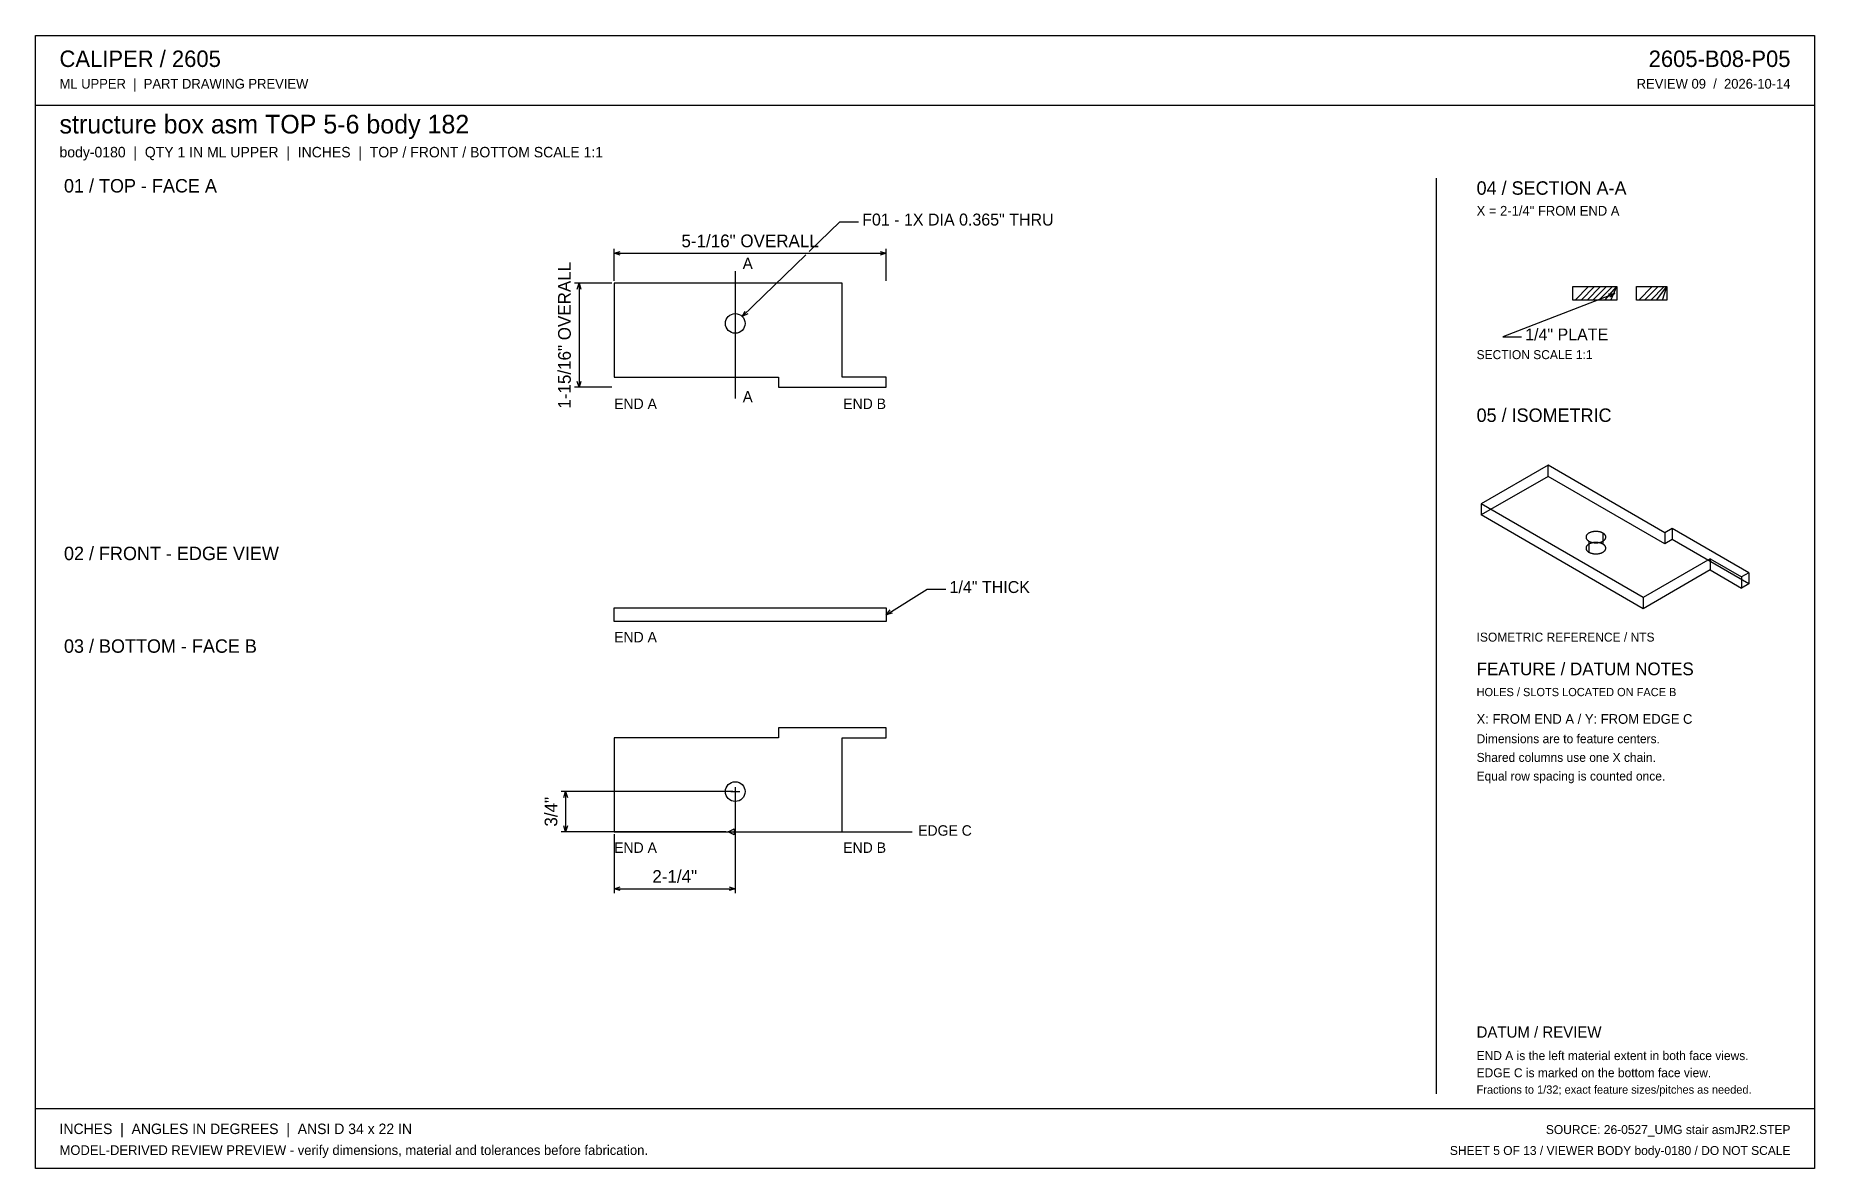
# Model space of a CAD drawing. Header units: inches. Extents: x 0.5 to 33.5, y 0.5 to 21.5.
import ezdxf
from ezdxf.enums import TextEntityAlignment as Align

# ---------------------------------------------------------------- set-up
doc = ezdxf.new("R2010")
doc.units = ezdxf.units.IN
doc.header["$MEASUREMENT"] = 0

msp = doc.modelspace()

# ---------------------------------------------------------------- linework, layer by layer
at = {"layer": 'ANNOTATION'}
for p, q in [((14.847, 17.512), (15.417, 18.066)), ((15.417, 18.066), (15.764, 18.066)), ((11.224, 16.969), (11.224, 17.566)), ((16.276, 16.969), (16.276, 17.566)), ((11.224, 17.483), (11.335, 17.517)), ((11.224, 17.483), (16.276, 17.483)), ((11.335, 17.448), (11.224, 17.483)), ((13.605, 16.304), (14.787, 17.454)), ((16.165, 17.517), (16.276, 17.483)), ((16.276, 17.483), (16.165, 17.448)), ((11.182, 16.927), (10.488, 16.927)), ((10.536, 16.816), (10.571, 16.927)), ((10.571, 16.927), (10.571, 14.99)), ((10.571, 16.927), (10.606, 16.816)), ((13.474, 17.149), (13.474, 14.781)), ((29.819, 16.736), (27.736, 15.931)), ((29.703, 16.728), (29.819, 16.736)), ((29.819, 16.736), (29.728, 16.664)), ((13.605, 16.304), (13.66, 16.407)), ((13.708, 16.357), (13.605, 16.304)), ((27.736, 15.931), (28.083, 15.931)), ((11.182, 14.99), (10.488, 14.99)), ((10.571, 14.99), (10.536, 15.101)), ((10.606, 15.101), (10.571, 14.99)), ((16.276, 10.764), (17.04, 11.236)), ((17.04, 11.236), (17.387, 11.236)), ((16.276, 10.764), (16.353, 10.852)), ((16.389, 10.793), (16.276, 10.764)), ((13.432, 7.476), (10.238, 7.476)), ((10.286, 7.365), (10.321, 7.476)), ((10.321, 7.476), (10.321, 6.726)), ((10.321, 7.476), (10.356, 7.365)), ((13.39, 7.476), (13.557, 7.476)), ((13.474, 7.559), (13.474, 7.392)), ((13.474, 7.434), (13.474, 5.587)), ((13.301, 6.726), (10.238, 6.726)), ((10.321, 6.726), (10.286, 6.837)), ((10.356, 6.837), (10.321, 6.726)), ((11.224, 6.684), (11.224, 5.587)), ((13.343, 6.726), (13.454, 6.781)), ((13.343, 6.726), (16.762, 6.726)), ((13.454, 6.67), (13.343, 6.726)), ((13.454, 6.781), (13.454, 6.67)), ((11.224, 5.67), (11.335, 5.705)), ((11.224, 5.67), (13.474, 5.67)), ((11.335, 5.635), (11.224, 5.67)), ((13.363, 5.705), (13.474, 5.67)), ((13.474, 5.67), (13.363, 5.635))]:
    msp.add_line(p, q, dxfattribs=at)
at = {"layer": 'OUTLINE'}
for p, q in [((0.472, 21.528), (33.528, 21.528)), ((0.472, 0.472), (0.472, 21.528)), ((33.528, 21.528), (33.528, 0.472)), ((0.472, 20.236), (33.528, 20.236)), ((26.5, 18.875), (26.5, 1.861)), ((15.462, 16.927), (11.224, 16.927)), ((11.224, 16.927), (11.224, 15.177)), ((15.462, 15.177), (15.462, 16.927)), ((29.038, 16.861), (29.856, 16.861)), ((29.038, 16.611), (29.038, 16.861)), ((29.08, 16.611), (29.33, 16.861)), ((29.191, 16.611), (29.441, 16.861)), ((29.302, 16.611), (29.552, 16.861)), ((29.413, 16.611), (29.663, 16.861)), ((29.524, 16.611), (29.774, 16.861)), ((29.635, 16.611), (29.856, 16.861)), ((29.747, 16.611), (29.856, 16.861)), ((29.856, 16.861), (29.856, 16.611)), ((30.221, 16.861), (30.788, 16.861)), ((30.221, 16.611), (30.221, 16.861)), ((30.262, 16.611), (30.512, 16.861)), ((30.373, 16.611), (30.623, 16.861)), ((30.485, 16.611), (30.735, 16.861)), ((30.596, 16.611), (30.788, 16.861)), ((30.707, 16.611), (30.788, 16.861)), ((30.788, 16.861), (30.788, 16.611)), ((29.856, 16.611), (29.038, 16.611)), ((30.788, 16.611), (30.221, 16.611)), ((11.224, 15.177), (14.276, 15.177)), ((14.276, 15.177), (14.276, 14.99)), ((14.276, 14.99), (16.276, 14.99)), ((16.276, 15.177), (15.462, 15.177)), ((16.276, 14.99), (16.276, 15.177)), ((28.578, 13.541), (27.333, 12.822)), ((28.578, 13.335), (27.333, 12.617)), ((30.75, 12.287), (28.578, 13.541)), ((28.578, 13.335), (28.578, 13.541)), ((30.75, 12.082), (28.578, 13.335)), ((27.333, 12.822), (27.333, 12.617)), ((30.348, 11.081), (27.333, 12.822)), ((30.348, 10.876), (27.333, 12.617)), ((29.289, 12.232), (29.287, 12.227)), ((29.292, 12.237), (29.289, 12.232)), ((29.294, 12.242), (29.292, 12.237)), ((29.298, 12.247), (29.294, 12.242)), ((29.301, 12.251), (29.298, 12.247)), ((29.305, 12.256), (29.301, 12.251)), ((29.31, 12.26), (29.305, 12.256)), ((29.315, 12.265), (29.31, 12.26)), ((29.32, 12.269), (29.315, 12.265)), ((29.325, 12.273), (29.32, 12.269)), ((29.331, 12.277), (29.325, 12.273)), ((29.338, 12.281), (29.331, 12.277)), ((29.344, 12.285), (29.338, 12.281)), ((29.351, 12.288), (29.344, 12.285)), ((29.358, 12.291), (29.351, 12.288)), ((29.365, 12.294), (29.358, 12.291)), ((29.373, 12.297), (29.365, 12.294)), ((29.381, 12.299), (29.373, 12.297)), ((29.389, 12.302), (29.381, 12.299)), ((29.397, 12.304), (29.389, 12.302)), ((29.405, 12.306), (29.397, 12.304)), ((29.414, 12.307), (29.405, 12.306)), ((29.423, 12.309), (29.414, 12.307)), ((29.432, 12.31), (29.423, 12.309)), ((29.44, 12.311), (29.432, 12.31)), ((29.449, 12.311), (29.44, 12.311)), ((29.458, 12.312), (29.449, 12.311)), ((29.467, 12.312), (29.458, 12.312)), ((29.476, 12.312), (29.467, 12.312)), ((29.485, 12.311), (29.476, 12.312)), ((29.494, 12.311), (29.485, 12.311)), ((29.503, 12.31), (29.494, 12.311)), ((29.512, 12.309), (29.503, 12.31)), ((29.521, 12.307), (29.512, 12.309)), ((29.529, 12.306), (29.521, 12.307)), ((29.538, 12.304), (29.529, 12.306)), ((29.546, 12.302), (29.538, 12.304)), ((29.554, 12.299), (29.546, 12.302)), ((29.562, 12.297), (29.554, 12.299)), ((29.569, 12.294), (29.562, 12.297)), ((29.577, 12.291), (29.569, 12.294)), ((29.584, 12.288), (29.577, 12.291)), ((29.591, 12.285), (29.584, 12.288)), ((29.597, 12.281), (29.591, 12.285)), ((29.597, 12.281), (29.597, 12.076)), ((29.603, 12.277), (29.597, 12.281)), ((29.609, 12.273), (29.603, 12.277)), ((29.615, 12.269), (29.609, 12.273)), ((29.62, 12.265), (29.615, 12.269)), ((29.625, 12.26), (29.62, 12.265)), ((29.629, 12.256), (29.625, 12.26)), ((29.633, 12.251), (29.629, 12.256)), ((29.637, 12.247), (29.633, 12.251)), ((29.64, 12.242), (29.637, 12.247)), ((29.643, 12.237), (29.64, 12.242)), ((29.645, 12.232), (29.643, 12.237)), ((29.647, 12.227), (29.645, 12.232)), ((30.883, 12.364), (30.75, 12.287)), ((30.75, 12.287), (30.75, 12.082)), ((32.306, 11.543), (30.883, 12.364)), ((30.883, 12.364), (30.883, 12.159)), ((29.285, 12.216), (29.284, 12.211)), ((29.284, 12.211), (29.284, 12.206)), ((29.284, 12.206), (29.284, 12.201)), ((29.284, 12.201), (29.285, 12.196)), ((29.285, 12.011), (29.284, 12.006)), ((29.284, 12.006), (29.284, 12.001)), ((29.284, 12.001), (29.284, 11.995)), ((29.284, 11.995), (29.285, 11.99)), ((29.286, 12.222), (29.285, 12.216)), ((29.285, 12.196), (29.286, 12.19)), ((29.286, 12.016), (29.285, 12.011)), ((29.285, 11.99), (29.286, 11.985)), ((29.287, 12.227), (29.286, 12.222)), ((29.286, 12.19), (29.287, 12.185)), ((29.287, 12.021), (29.286, 12.016)), ((29.286, 11.985), (29.287, 11.98)), ((29.287, 12.185), (29.289, 12.18)), ((29.289, 12.026), (29.287, 12.021)), ((29.287, 11.98), (29.289, 11.975)), ((29.289, 12.18), (29.292, 12.175)), ((29.292, 12.031), (29.289, 12.026)), ((29.289, 11.975), (29.292, 11.97)), ((29.292, 12.175), (29.294, 12.17)), ((29.294, 12.036), (29.292, 12.031)), ((29.292, 11.97), (29.294, 11.965)), ((29.294, 12.17), (29.298, 12.165)), ((29.298, 12.041), (29.294, 12.036)), ((29.294, 11.965), (29.298, 11.96)), ((29.298, 12.165), (29.301, 12.161)), ((29.301, 12.046), (29.298, 12.041)), ((29.298, 11.96), (29.301, 11.955)), ((29.301, 12.161), (29.305, 12.156)), ((29.305, 12.051), (29.301, 12.046)), ((29.301, 11.955), (29.305, 11.951)), ((29.305, 12.156), (29.31, 12.151)), ((29.31, 12.055), (29.305, 12.051)), ((29.305, 11.951), (29.31, 11.946)), ((29.31, 12.151), (29.315, 12.147)), ((29.315, 12.06), (29.31, 12.055)), ((29.31, 11.946), (29.315, 11.942)), ((29.315, 12.147), (29.32, 12.143)), ((29.32, 12.064), (29.315, 12.06)), ((29.315, 11.942), (29.32, 11.937)), ((29.32, 12.143), (29.325, 12.139)), ((29.325, 12.068), (29.32, 12.064)), ((29.32, 11.937), (29.325, 11.933)), ((29.325, 12.139), (29.331, 12.135)), ((29.331, 12.072), (29.325, 12.068)), ((29.325, 11.933), (29.331, 11.929)), ((29.331, 12.135), (29.338, 12.131)), ((29.338, 12.076), (29.331, 12.072)), ((29.331, 11.929), (29.338, 11.926)), ((29.338, 12.131), (29.338, 11.926)), ((29.338, 12.131), (29.344, 12.127)), ((29.344, 12.079), (29.338, 12.076)), ((29.338, 11.926), (29.344, 11.922)), ((29.344, 12.127), (29.351, 12.124)), ((29.351, 12.083), (29.344, 12.079)), ((29.344, 11.922), (29.351, 11.919)), ((29.351, 12.124), (29.358, 12.121)), ((29.358, 12.086), (29.351, 12.083)), ((29.351, 11.919), (29.358, 11.915)), ((29.358, 12.121), (29.365, 12.118)), ((29.365, 12.089), (29.358, 12.086)), ((29.358, 11.915), (29.365, 11.912)), ((29.365, 12.118), (29.373, 12.115)), ((29.373, 12.092), (29.365, 12.089)), ((29.365, 11.912), (29.373, 11.91)), ((29.373, 12.115), (29.381, 12.112)), ((29.381, 12.094), (29.373, 12.092)), ((29.373, 11.91), (29.381, 11.907)), ((29.381, 12.112), (29.389, 12.11)), ((29.389, 12.096), (29.381, 12.094)), ((29.381, 11.907), (29.389, 11.905)), ((29.389, 12.11), (29.397, 12.108)), ((29.397, 12.099), (29.389, 12.096)), ((29.389, 11.905), (29.397, 11.903)), ((29.397, 12.108), (29.405, 12.106)), ((29.405, 12.1), (29.397, 12.099)), ((29.397, 11.903), (29.405, 11.901)), ((29.405, 12.106), (29.414, 12.105)), ((29.414, 12.102), (29.405, 12.1)), ((29.405, 11.901), (29.414, 11.899)), ((29.414, 12.105), (29.423, 12.103)), ((29.423, 12.103), (29.414, 12.102)), ((29.432, 12.105), (29.423, 12.103)), ((29.423, 12.103), (29.432, 12.102)), ((29.44, 12.105), (29.432, 12.105)), ((29.432, 12.102), (29.44, 12.101)), ((29.449, 12.106), (29.44, 12.105)), ((29.44, 12.101), (29.449, 12.1)), ((29.458, 12.106), (29.449, 12.106)), ((29.449, 12.1), (29.458, 12.1)), ((29.467, 12.107), (29.458, 12.106)), ((29.458, 12.1), (29.467, 12.1)), ((29.476, 12.106), (29.467, 12.107)), ((29.467, 12.1), (29.476, 12.1)), ((29.485, 12.106), (29.476, 12.106)), ((29.476, 12.1), (29.485, 12.1)), ((29.494, 12.105), (29.485, 12.106)), ((29.485, 12.1), (29.494, 12.101)), ((29.503, 12.105), (29.494, 12.105)), ((29.494, 12.101), (29.503, 12.102)), ((29.512, 12.103), (29.503, 12.105)), ((29.503, 12.102), (29.512, 12.103)), ((29.512, 12.103), (29.521, 12.105)), ((29.521, 12.102), (29.512, 12.103)), ((29.521, 12.105), (29.529, 12.106)), ((29.529, 12.1), (29.521, 12.102)), ((29.521, 11.899), (29.529, 11.901)), ((29.529, 12.106), (29.538, 12.108)), ((29.538, 12.099), (29.529, 12.1)), ((29.529, 11.901), (29.538, 11.903)), ((29.538, 12.108), (29.546, 12.11)), ((29.546, 12.096), (29.538, 12.099)), ((29.538, 11.903), (29.546, 11.905)), ((29.546, 12.11), (29.554, 12.112)), ((29.554, 12.094), (29.546, 12.096)), ((29.546, 11.905), (29.554, 11.907)), ((29.554, 12.112), (29.562, 12.115)), ((29.562, 12.092), (29.554, 12.094)), ((29.554, 11.907), (29.562, 11.91)), ((29.562, 12.115), (29.569, 12.118)), ((29.569, 12.089), (29.562, 12.092)), ((29.562, 11.91), (29.569, 11.912)), ((29.569, 12.118), (29.577, 12.121)), ((29.577, 12.086), (29.569, 12.089)), ((29.569, 11.912), (29.577, 11.915)), ((29.577, 12.121), (29.584, 12.124)), ((29.584, 12.083), (29.577, 12.086)), ((29.577, 11.915), (29.584, 11.919)), ((29.584, 12.124), (29.591, 12.127)), ((29.591, 12.079), (29.584, 12.083)), ((29.584, 11.919), (29.591, 11.922)), ((29.591, 12.127), (29.597, 12.131)), ((29.597, 12.076), (29.591, 12.079)), ((29.591, 11.922), (29.597, 11.926)), ((29.597, 12.131), (29.603, 12.135)), ((29.603, 12.072), (29.597, 12.076)), ((29.597, 11.926), (29.603, 11.929)), ((29.603, 12.135), (29.609, 12.139)), ((29.609, 12.068), (29.603, 12.072)), ((29.603, 11.929), (29.609, 11.933)), ((29.609, 12.139), (29.615, 12.143)), ((29.615, 12.064), (29.609, 12.068)), ((29.609, 11.933), (29.615, 11.937)), ((29.615, 12.143), (29.62, 12.147)), ((29.62, 12.06), (29.615, 12.064)), ((29.615, 11.937), (29.62, 11.942)), ((29.62, 12.147), (29.625, 12.151)), ((29.625, 12.055), (29.62, 12.06)), ((29.62, 11.942), (29.625, 11.946)), ((29.625, 12.151), (29.629, 12.156)), ((29.629, 12.051), (29.625, 12.055)), ((29.625, 11.946), (29.629, 11.951)), ((29.629, 12.156), (29.633, 12.161)), ((29.633, 12.046), (29.629, 12.051)), ((29.629, 11.951), (29.633, 11.955)), ((29.633, 12.161), (29.637, 12.165)), ((29.637, 12.041), (29.633, 12.046)), ((29.633, 11.955), (29.637, 11.96)), ((29.637, 12.165), (29.64, 12.17)), ((29.64, 12.036), (29.637, 12.041)), ((29.637, 11.96), (29.64, 11.965)), ((29.64, 12.17), (29.643, 12.175)), ((29.643, 12.031), (29.64, 12.036)), ((29.64, 11.965), (29.643, 11.97)), ((29.643, 12.175), (29.645, 12.18)), ((29.645, 12.026), (29.643, 12.031)), ((29.643, 11.97), (29.645, 11.975)), ((29.645, 12.18), (29.647, 12.185)), ((29.647, 12.021), (29.645, 12.026)), ((29.645, 11.975), (29.647, 11.98)), ((29.649, 12.222), (29.647, 12.227)), ((29.647, 12.185), (29.649, 12.19)), ((29.649, 12.016), (29.647, 12.021)), ((29.647, 11.98), (29.649, 11.985)), ((29.65, 12.216), (29.649, 12.222)), ((29.649, 12.19), (29.65, 12.196)), ((29.65, 12.011), (29.649, 12.016)), ((29.649, 11.985), (29.65, 11.99)), ((29.651, 12.211), (29.65, 12.216)), ((29.65, 12.196), (29.651, 12.201)), ((29.651, 12.006), (29.65, 12.011)), ((29.65, 11.99), (29.651, 11.995)), ((29.651, 12.206), (29.651, 12.211)), ((29.651, 12.201), (29.651, 12.206)), ((29.651, 12.001), (29.651, 12.006)), ((29.651, 11.995), (29.651, 12.001)), ((30.883, 12.159), (30.75, 12.082)), ((32.306, 11.337), (30.883, 12.159)), ((29.414, 11.899), (29.423, 11.898)), ((29.423, 11.898), (29.432, 11.897)), ((29.432, 11.897), (29.44, 11.896)), ((29.44, 11.896), (29.449, 11.895)), ((29.449, 11.895), (29.458, 11.895)), ((29.458, 11.895), (29.467, 11.895)), ((29.467, 11.895), (29.476, 11.895)), ((29.476, 11.895), (29.485, 11.895)), ((29.485, 11.895), (29.494, 11.896)), ((29.494, 11.896), (29.503, 11.897)), ((29.503, 11.897), (29.512, 11.898)), ((29.512, 11.898), (29.521, 11.899)), ((31.593, 11.8), (30.348, 11.081)), ((31.593, 11.595), (30.348, 10.876)), ((31.593, 11.8), (31.593, 11.595)), ((31.593, 11.8), (32.172, 11.466)), ((31.593, 11.595), (32.172, 11.26)), ((32.306, 11.543), (32.172, 11.466)), ((32.172, 11.466), (32.172, 11.26)), ((32.306, 11.337), (32.172, 11.26)), ((32.306, 11.543), (32.306, 11.337)), ((30.348, 11.081), (30.348, 10.876)), ((11.224, 10.889), (16.276, 10.889)), ((11.224, 10.639), (11.224, 10.889)), ((16.276, 10.639), (11.224, 10.639)), ((16.276, 10.889), (16.276, 10.639)), ((16.276, 8.663), (14.276, 8.663)), ((14.276, 8.663), (14.276, 8.476)), ((16.276, 8.476), (16.276, 8.663)), ((11.224, 8.476), (11.224, 6.726)), ((14.276, 8.476), (11.224, 8.476)), ((15.462, 6.726), (15.462, 8.476)), ((15.462, 8.476), (16.276, 8.476)), ((11.224, 6.726), (15.462, 6.726)), ((0.472, 1.583), (33.528, 1.583)), ((33.528, 0.472), (0.472, 0.472))]:
    msp.add_line(p, q, dxfattribs=at)
for centre in [(13.474, 16.177), (13.474, 7.476)]:
    msp.add_circle(centre, 0.183, dxfattribs=at)

# ---------------------------------------------------------------- texts
at = {"layer": 'ANNOTATION'}
for s, height, p in [('CALIPER / 2605', 0.30556, (0.917, 20.944)), ('ML UPPER  |  PART DRAWING PREVIEW', 0.18056, (0.917, 20.542)), ('structure box asm TOP 5-6 body 182', 0.34722, (0.917, 19.708)), ('body-0180  |  QTY 1 IN ML UPPER  |  INCHES  |  TOP / FRONT / BOTTOM SCALE 1:1', 0.19444, (0.917, 19.264)), ('01 / TOP - FACE A', 0.25, (1, 18.611)), ('04 / SECTION A-A', 0.25, (27.25, 18.569)), ('F01 - 1X DIA 0.365" THRU', 0.22222, (15.833, 17.997)), ('X = 2-1/4" FROM END A', 0.18056, (27.25, 18.181)), ('A', 0.208, (13.613, 17.191)), ('1/4" PLATE', 0.2222, (28.153, 15.861)), ('SECTION SCALE 1:1', 0.16667, (27.25, 15.514)), ('A', 0.208, (13.613, 14.712)), ('END A', 0.1944, (11.224, 14.587)), ('05 / ISOMETRIC', 0.25, (27.25, 14.347)), ('02 / FRONT - EDGE VIEW', 0.25, (1, 11.778)), ('1/4" THICK', 0.2222, (17.457, 11.167)), ('03 / BOTTOM - FACE B', 0.25, (1, 10.056)), ('END A', 0.1944, (11.224, 10.25)), ('ISOMETRIC REFERENCE / NTS', 0.16667, (27.25, 10.264)), ('FEATURE / DATUM NOTES', 0.23611, (27.25, 9.639)), ('HOLES / SLOTS LOCATED ON FACE B', 0.15278, (27.25, 9.25)), ('X: FROM END A / Y: FROM EDGE C', 0.18056, (27.25, 8.736)), ('Dimensions are to feature centers.', 0.16667, (27.25, 8.375)), ('Shared columns use one X chain.', 0.16667, (27.25, 8.028)), ('Equal row spacing is counted once.', 0.16667, (27.25, 7.681)), ('EDGE C', 0.1944, (16.873, 6.656)), ('END A', 0.1944, (11.224, 6.337)), ('DATUM / REVIEW', 0.20833, (27.25, 2.903)), ('END A is the left material extent in both face views.', 0.16667, (27.25, 2.486)), ('EDGE C is marked on the bottom face view.', 0.16667, (27.25, 2.167)), ('Fractions to 1/32; exact feature sizes/pitches as needed.', 0.15278, (27.25, 1.861)), ('INCHES  |  ANGLES IN DEGREES  |  ANSI D 34 x 22 IN', 0.19444, (0.917, 1.111)), ('MODEL-DERIVED REVIEW PREVIEW - verify dimensions, material and tolerances before fabrication.', 0.18056, (0.917, 0.722))]:
    msp.add_text(s, height=height, dxfattribs=at).set_placement(p)
for s, height, p in [('2605-B08-P05', 0.30556, (33.083, 20.944)), ('REVIEW 09  /  2026-10-14', 0.18056, (33.083, 20.542)), ('END B', 0.1944, (16.276, 14.587)), ('END B', 0.1944, (16.276, 6.337)), ('SOURCE: 26-0527_UMG stair asmJR2.STEP', 0.16667, (33.083, 1.111)), ('SHEET 5 OF 13 / VIEWER BODY body-0180 / DO NOT SCALE', 0.16667, (33.083, 0.722))]:
    msp.add_text(s, height=height, dxfattribs=at).set_placement(p, align=Align.RIGHT)
for s, height, p in [('5-1/16" OVERALL', 0.23611, (13.75, 17.594)), ('2-1/4"', 0.2361, (12.349, 5.781))]:
    msp.add_text(s, height=height, dxfattribs=at).set_placement(p, align=Align.CENTER)
for s, height, p in [('1-15/16" OVERALL', 0.23611, (10.418, 15.958)), ('3/4"', 0.2361, (10.168, 7.101))]:
    msp.add_text(s, height=height, rotation=90, dxfattribs=at).set_placement(p, align=Align.CENTER)

doc.saveas('drawing.dxf')
